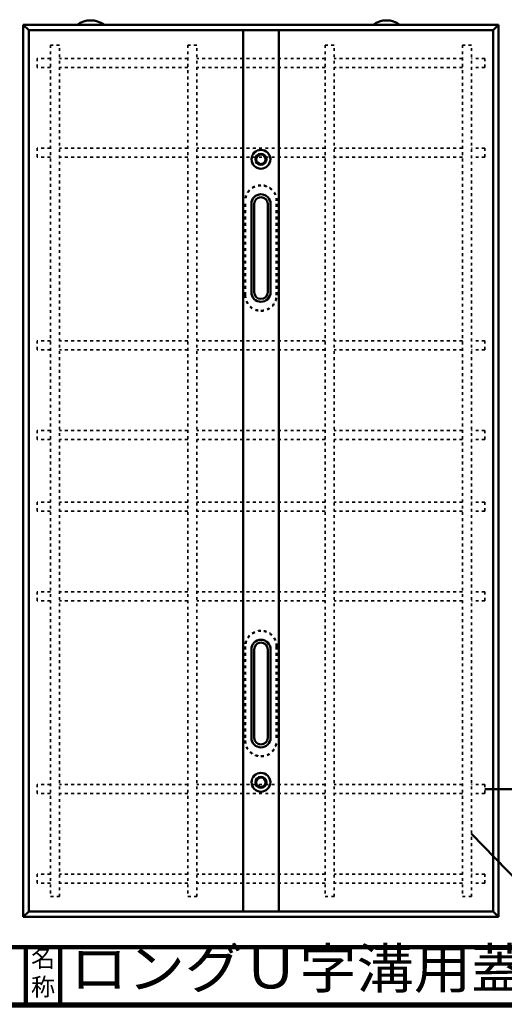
# Model space of a CAD drawing. Units: millimetres, scale not verified. Extents: x 100 to 4105, y 100 to 2870.
# Drawn here: x 1314 to 2158, y 100 to 1821 of the extents above; entities that cross this region are included whole.
import ezdxf
from ezdxf.enums import TextEntityAlignment as Align

# ---------------------------------------------------------------- set-up
doc = ezdxf.new("R2010")
doc.units = ezdxf.units.MM
doc.header["$LTSCALE"] = 5
doc.linetypes.add('USER1', pattern=[2.2, 1, -1.2])
doc.layers.add('V-nasSTD', color=7, linetype='Continuous', lineweight=50)
doc.styles.add('ＭＳ ゴシック', font='')
doc.styles.get('ＭＳ ゴシック').set_extended_font_data('MS Gothic')

msp = doc.modelspace()

# ---------------------------------------------------------------- linework, layer by layer
at = {"layer": 'V-nasSTD'}
for p, q in [((1320.517, 1812.413), (1320.517, 257.725)), ((2148.642, 1812.413), (1320.517, 1812.413)), ((1320.517, 1812.413), (1329.892, 1803.038)), ((2148.642, 1812.413), (2139.267, 1803.038)), ((2148.642, 257.725), (2148.642, 1812.413)), ((2139.267, 1803.038), (1329.892, 1803.038)), ((1329.892, 1803.038), (1329.892, 267.1)), ((1703.33, 267.1), (1703.33, 1803.038)), ((1765.83, 267.1), (1765.83, 1803.038)), ((2139.267, 267.1), (2139.267, 1803.038)), ((1717.861, 1500.381), (1717.861, 1346.319)), ((1722.861, 1500.381), (1722.861, 1346.319)), ((1746.299, 1346.319), (1746.299, 1500.381)), ((1751.299, 1346.319), (1751.299, 1500.381)), ((1717.861, 569.756), (1717.861, 723.819)), ((1722.861, 569.756), (1722.861, 723.819)), ((1746.299, 723.819), (1746.299, 569.756)), ((1751.299, 723.819), (1751.299, 569.756)), ((2444.717, 480.381), (2124.717, 480.381)), ((2101.279, 402.256), (2184.132, 317.404)), ((1320.517, 257.725), (1329.892, 267.1)), ((2139.267, 267.1), (1329.892, 267.1)), ((2148.642, 257.725), (2139.267, 267.1)), ((2148.642, 257.725), (1320.517, 257.725))]:
    msp.add_line(p, q, dxfattribs=at)
at = {"layer": 'V-nasSTD', "linetype": 'USER1', "lineweight": 35}
for p, q in [((1383.506, 1777.256), (1367.881, 1777.256)), ((1367.881, 1777.256), (1367.881, 292.881)), ((1383.506, 292.881), (1383.506, 1777.256)), ((1622.763, 1777.256), (1607.138, 1777.256)), ((1607.138, 1777.256), (1607.138, 292.881)), ((1622.763, 292.881), (1622.763, 1777.256)), ((1862.021, 1777.256), (1846.396, 1777.256)), ((1846.396, 1777.256), (1846.396, 292.881)), ((1862.021, 292.881), (1862.021, 1777.256)), ((2101.279, 1777.256), (2085.654, 1777.256)), ((2085.654, 1777.256), (2085.654, 292.881)), ((2101.279, 292.881), (2101.279, 1777.256)), ((1344.443, 1738.194), (1344.443, 1753.819)), ((1367.881, 1753.819), (1344.443, 1753.819)), ((1607.138, 1753.819), (1383.506, 1753.819)), ((1846.396, 1753.819), (1622.763, 1753.819)), ((2085.654, 1753.819), (1862.021, 1753.819)), ((2124.717, 1753.819), (2101.279, 1753.819)), ((2124.717, 1738.194), (2124.717, 1753.819)), ((1367.881, 1738.194), (1344.443, 1738.194)), ((1607.138, 1738.194), (1383.506, 1738.194)), ((1846.396, 1738.194), (1622.763, 1738.194)), ((2085.654, 1738.194), (1862.021, 1738.194)), ((2124.717, 1738.194), (2101.279, 1738.194)), ((1344.443, 1581.944), (1344.443, 1597.569)), ((1367.881, 1597.569), (1344.443, 1597.569)), ((1607.138, 1597.569), (1383.506, 1597.569)), ((1846.396, 1597.569), (1622.763, 1597.569)), ((2085.654, 1597.569), (1862.021, 1597.569)), ((2124.717, 1597.569), (2101.279, 1597.569)), ((2124.717, 1581.944), (2124.717, 1597.569)), ((1367.881, 1581.944), (1344.443, 1581.944)), ((1607.138, 1581.944), (1383.506, 1581.944)), ((1846.396, 1581.944), (1622.763, 1581.944)), ((2085.654, 1581.944), (1862.021, 1581.944)), ((2124.717, 1581.944), (2101.279, 1581.944)), ((1344.443, 1246.006), (1344.443, 1261.631)), ((1367.881, 1261.631), (1344.443, 1261.631)), ((1607.138, 1261.631), (1383.506, 1261.631)), ((1846.396, 1261.631), (1622.763, 1261.631)), ((2085.654, 1261.631), (1862.021, 1261.631)), ((2124.717, 1261.631), (2101.279, 1261.631)), ((2124.717, 1246.006), (2124.717, 1261.631)), ((1367.881, 1246.006), (1344.443, 1246.006)), ((1607.138, 1246.006), (1383.506, 1246.006)), ((1846.396, 1246.006), (1622.763, 1246.006)), ((2085.654, 1246.006), (1862.021, 1246.006)), ((2124.717, 1246.006), (2101.279, 1246.006)), ((1344.443, 1089.756), (1344.443, 1105.381)), ((1367.881, 1105.381), (1344.443, 1105.381)), ((1607.138, 1105.381), (1383.506, 1105.381)), ((1846.396, 1105.381), (1622.763, 1105.381)), ((2085.654, 1105.381), (1862.021, 1105.381)), ((2124.717, 1105.381), (2101.279, 1105.381)), ((2124.717, 1089.756), (2124.717, 1105.381)), ((1367.881, 1089.756), (1344.443, 1089.756)), ((1607.138, 1089.756), (1383.506, 1089.756)), ((1846.396, 1089.756), (1622.763, 1089.756)), ((2085.654, 1089.756), (1862.021, 1089.756)), ((2124.717, 1089.756), (2101.279, 1089.756)), ((1344.443, 964.756), (1344.443, 980.381)), ((1367.881, 980.381), (1344.443, 980.381)), ((1367.881, 964.756), (1344.443, 964.756)), ((1607.138, 980.381), (1383.506, 980.381)), ((1607.138, 964.756), (1383.506, 964.756)), ((1846.396, 980.381), (1622.763, 980.381)), ((1846.396, 964.756), (1622.763, 964.756)), ((2085.654, 980.381), (1862.021, 980.381)), ((2085.654, 964.756), (1862.021, 964.756)), ((2124.717, 980.381), (2101.279, 980.381)), ((2124.717, 964.756), (2101.279, 964.756)), ((2124.717, 964.756), (2124.717, 980.381)), ((1344.443, 808.506), (1344.443, 824.131)), ((1367.881, 824.131), (1344.443, 824.131)), ((1607.138, 824.131), (1383.506, 824.131)), ((1846.396, 824.131), (1622.763, 824.131)), ((2085.654, 824.131), (1862.021, 824.131)), ((2124.717, 824.131), (2101.279, 824.131)), ((2124.717, 808.506), (2124.717, 824.131)), ((1367.881, 808.506), (1344.443, 808.506)), ((1607.138, 808.506), (1383.506, 808.506)), ((1846.396, 808.506), (1622.763, 808.506)), ((2085.654, 808.506), (1862.021, 808.506)), ((2124.717, 808.506), (2101.279, 808.506)), ((1344.443, 472.569), (1344.443, 488.194)), ((1367.881, 488.194), (1344.443, 488.194)), ((1607.138, 488.194), (1383.506, 488.194)), ((1846.396, 488.194), (1622.763, 488.194)), ((2085.654, 488.194), (1862.021, 488.194)), ((2124.717, 488.194), (2101.279, 488.194)), ((2124.717, 472.569), (2124.717, 488.194)), ((1367.881, 472.569), (1344.443, 472.569)), ((1607.138, 472.569), (1383.506, 472.569)), ((1846.396, 472.569), (1622.763, 472.569)), ((2085.654, 472.569), (1862.021, 472.569)), ((2124.717, 472.569), (2101.279, 472.569)), ((1344.443, 316.319), (1344.443, 331.944)), ((1367.881, 331.944), (1344.443, 331.944)), ((1607.138, 331.944), (1383.506, 331.944)), ((1846.396, 331.944), (1622.763, 331.944)), ((2085.654, 331.944), (1862.021, 331.944)), ((2124.717, 331.944), (2101.279, 331.944)), ((2124.717, 316.319), (2124.717, 331.944)), ((1367.881, 316.319), (1344.443, 316.319)), ((1607.138, 316.319), (1383.506, 316.319)), ((1846.396, 316.319), (1622.763, 316.319)), ((2085.654, 316.319), (1862.021, 316.319)), ((2124.717, 316.319), (2101.279, 316.319)), ((1367.881, 292.881), (1383.506, 292.881)), ((1607.138, 292.881), (1622.763, 292.881)), ((1846.396, 292.881), (1862.021, 292.881)), ((2085.654, 292.881), (2101.279, 292.881))]:
    msp.add_line(p, q, dxfattribs=at)
at = {"layer": 'V-nasSTD', "linetype": 'USER1'}
for p, q in [((1707.236, 1341.319), (1707.236, 1505.381)), ((1761.924, 1341.319), (1761.924, 1505.381)), ((1707.236, 728.819), (1707.236, 564.756)), ((1761.924, 728.819), (1761.924, 564.756))]:
    msp.add_line(p, q, dxfattribs=at)
at = {"layer": 'V-nasSTD', "lineweight": 100}
for p, q in [((105, 205), (4100, 205)), ((1325, 205), (1325, 105)), ((1385, 205), (1385, 105)), ((105, 105), (4100, 105))]:
    msp.add_line(p, q, dxfattribs=at)
at = {"layer": 'V-nasSTD', "lineweight": 13}
msp.add_lwpolyline([(100, 100), (100, 2870), (4105, 2870), (4105, 100)], close=True, dxfattribs=at)
at = {"layer": 'V-nasSTD'}
for centre, radius in [((1734.58, 1578.038), 16.406), ((1734.58, 1578.038), 9.766), ((1734.58, 1578.038), 8.203), ((1734.58, 492.1), 16.406), ((1734.58, 492.1), 9.766), ((1734.58, 492.1), 8.203)]:
    msp.add_circle(centre, radius, dxfattribs=at)
for centre, radius, start, end in [((1437.705, 1781.163), 39.062, 53.1301, 126.8699), ((1953.33, 1781.163), 39.062, 53.1301, 126.8699), ((1734.58, 1500.381), 16.719, 90, 180), ((1734.58, 1500.381), 16.719, 0, 90), ((1734.58, 1500.381), 11.719, 90, 180), ((1734.58, 1500.381), 11.719, 0, 90), ((1734.58, 1346.319), 16.719, 180, 270), ((1734.58, 1346.319), 11.719, 180, 270), ((1734.58, 1346.319), 16.719, 270, 0), ((1734.58, 1346.319), 11.719, 270, 0), ((1734.58, 723.819), 16.719, 90, 180), ((1734.58, 723.819), 16.719, 0, 90), ((1734.58, 723.819), 11.719, 90, 180), ((1734.58, 723.819), 11.719, 0, 90), ((1734.58, 569.756), 16.719, 180, 270), ((1734.58, 569.756), 11.719, 180, 270), ((1734.58, 569.756), 16.719, 270, 0), ((1734.58, 569.756), 11.719, 270, 0)]:
    msp.add_arc(centre, radius, start, end, dxfattribs=at)
at = {"layer": 'V-nasSTD', "linetype": 'USER1'}
for centre, start, end in [((1734.58, 1505.381), 90, 180), ((1734.58, 1505.381), 0, 90), ((1734.58, 1341.319), 180, 270), ((1734.58, 1341.319), 270, 0), ((1734.58, 728.819), 90, 180), ((1734.58, 728.819), 0, 90), ((1734.58, 564.756), 180, 270), ((1734.58, 564.756), 270, 0)]:
    msp.add_arc(centre, 27.344, start, end, dxfattribs=at)

# ---------------------------------------------------------------- texts
at = {"layer": 'V-nasSTD', "style": 'ＭＳ ゴシック', "width": 1.05}
msp.add_text('ロングＵ字溝用蓋(ＣＭＳ模様付)', height=69.65, dxfattribs=at).set_placement((1402.5, 202.5), align=Align.TOP_LEFT)
at = {"layer": 'V-nasSTD', "style": 'ＭＳ ゴシック'}
for s, p in [('名', (1333.982, 200.999)), ('称', (1333.976, 151.01))]:
    msp.add_text(s, height=30.79, dxfattribs=at).set_placement(p, align=Align.TOP_LEFT)

doc.saveas('drawing.dxf')
